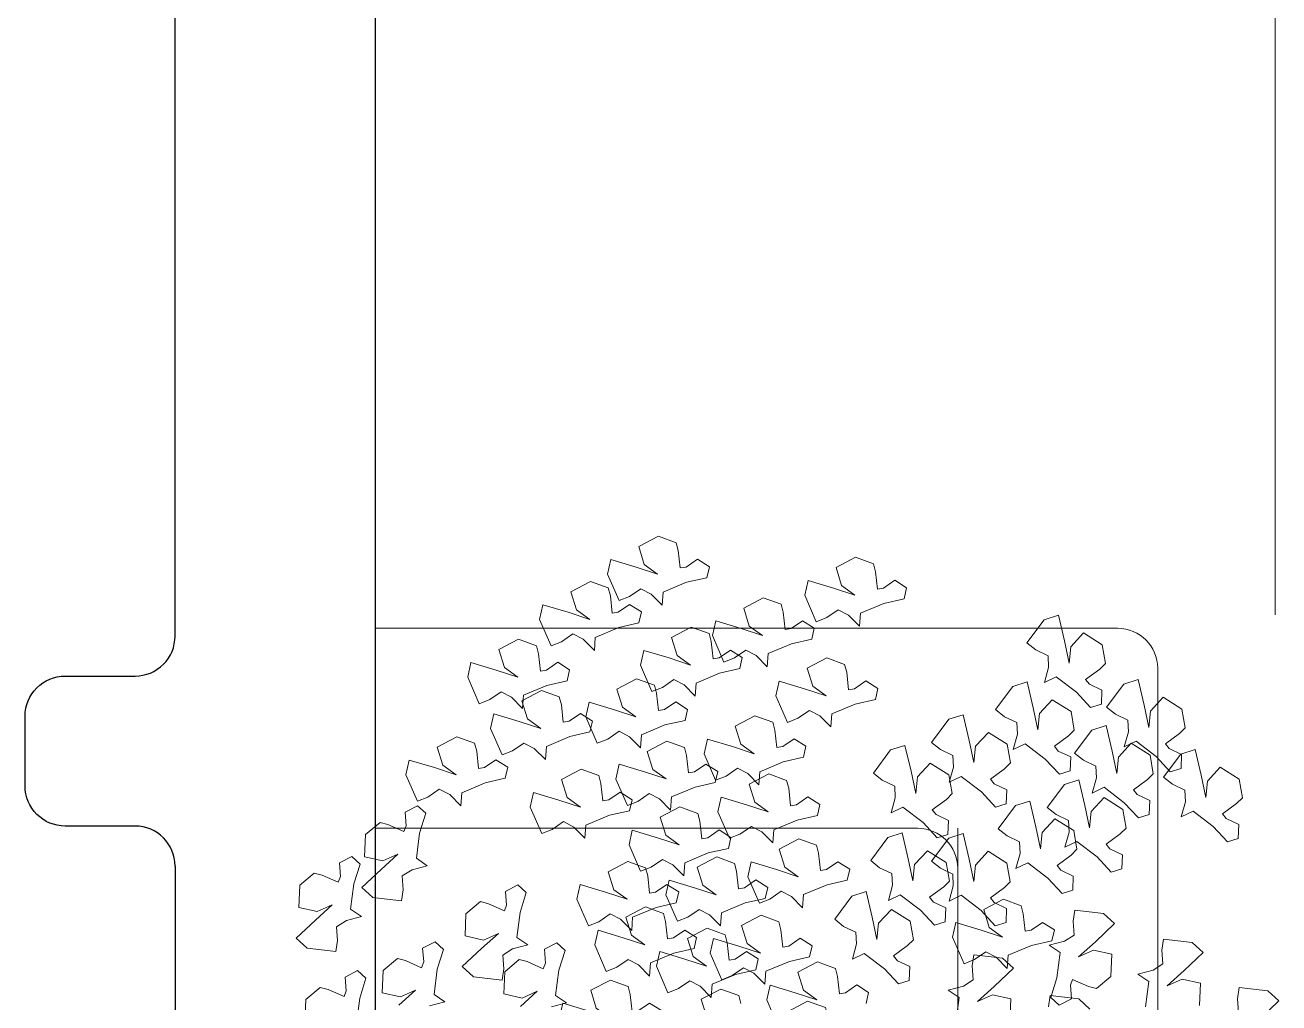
# Model space of a CAD drawing. Header units: metres. Extents: x -44 to 358, y -286 to 66.
# Drawn here: x 9.928 to 11.182, y -262.418 to -261.44 of the extents above; entities that cross this region are included whole.
import ezdxf

# ---------------------------------------------------------------- set-up
doc = ezdxf.new("R2010")
doc.units = ezdxf.units.M
doc.header["$LTSCALE"] = 0.3
doc.linetypes.add('HIDDEN2', pattern=[4.7625, 3.175, -1.5875])
for name, color, linetype, lineweight in [('A-WALL', 7, 'Continuous', 30), ('ARBOLES', 86, 'Continuous', 0), ('baños', 141, 'Continuous', 0), ('Columnas', 7, 'Continuous', 18), ('muros bajitos', 252, 'Continuous', 5)]:
    doc.layers.add(name, color=color, linetype=linetype, lineweight=lineweight)
doc.layers.add('Techos 1', color=7, linetype='HIDDEN2', lineweight=9, true_color=0x42391a)

# ---------------------------------------------------------------- blocks, each defined once
blk = doc.blocks.new('TREES')
at = {"layer": 'ARBOLES', "color": 252, "true_color": 0x8da178}
for p, q in [((-0.03565, 0.15233), (-0.03874, 0.14824)), ((-0.02889, 0.14637), (-0.03565, 0.15233)), ((-0.03874, 0.14824), (-0.03895, 0.13841)), ((-0.03895, 0.13841), (-0.0351, 0.1382)), ((-0.0351, 0.1382), (-0.03048, 0.139)), ((-0.10343, 0.13343), (-0.10965, 0.13172)), ((-0.10127, 0.13165), (-0.10343, 0.13343)), ((-0.09422, 0.13305), (-0.09584, 0.12864)), ((-0.08946, 0.1333), (-0.09422, 0.13305)), ((-0.08797, 0.12976), (-0.08946, 0.1333)), ((-0.10965, 0.13172), (-0.11306, 0.12498)), ((-0.09732, 0.12719), (-0.10127, 0.13165)), ((-0.09584, 0.12864), (-0.09732, 0.12719)), ((-0.0927, 0.1245), (-0.08797, 0.12976)), ((-0.11306, 0.12498), (-0.10796, 0.12109)), ((-0.09726, 0.11716), (-0.0927, 0.1245)), ((-0.04966, 0.12511), (-0.05276, 0.12102)), ((-0.0429, 0.11916), (-0.04966, 0.12511)), ((-0.03917, 0.12515), (-0.04, 0.11878)), ((-0.03163, 0.12556), (-0.03917, 0.12515)), ((-0.10236, 0.12105), (-0.10974, 0.11876)), ((-0.10796, 0.12109), (-0.10236, 0.12105)), ((-0.05276, 0.12102), (-0.05296, 0.11119)), ((-0.10974, 0.11876), (-0.11827, 0.11588)), ((-0.11827, 0.11588), (-0.11628, 0.11116)), ((-0.09494, 0.11332), (-0.09726, 0.11716)), ((-0.03723, 0.11392), (-0.0429, 0.11916)), ((-0.04, 0.11878), (-0.03723, 0.11392)), ((-0.12535, 0.11184), (-0.13157, 0.11013)), ((-0.12319, 0.11006), (-0.12535, 0.11184)), ((-0.11614, 0.11146), (-0.11776, 0.10705)), ((-0.11628, 0.11116), (-0.10787, 0.10607)), ((-0.11138, 0.11171), (-0.11614, 0.11146)), ((-0.10989, 0.10817), (-0.11138, 0.11171)), ((-0.10577, 0.10929), (-0.10414, 0.11369)), ((-0.10414, 0.11369), (-0.10021, 0.11425)), ((-0.10021, 0.11425), (-0.09494, 0.11332)), ((-0.05296, 0.11119), (-0.04912, 0.11098)), ((-0.04912, 0.11098), (-0.04449, 0.11178)), ((-0.04449, 0.11178), (-0.04205, 0.10865)), ((-0.13157, 0.11013), (-0.13498, 0.10339)), ((-0.11924, 0.1056), (-0.12319, 0.11006)), ((-0.11776, 0.10705), (-0.11924, 0.1056)), ((-0.11462, 0.10291), (-0.10989, 0.10817)), ((-0.10787, 0.10607), (-0.10577, 0.10929)), ((-0.04205, 0.10865), (-0.04022, 0.10362)), ((-0.04022, 0.10362), (-0.03805, 0.10755)), ((-0.03805, 0.10755), (-0.02941, 0.10727)), ((-0.13498, 0.10339), (-0.12988, 0.0995)), ((-0.11918, 0.09557), (-0.11462, 0.10291)), ((-0.12428, 0.09946), (-0.13166, 0.09717)), ((-0.12988, 0.0995), (-0.12428, 0.09946)), ((-0.11491, 0.10075), (-0.11833, 0.09402)), ((-0.10869, 0.10246), (-0.11491, 0.10075)), ((-0.10654, 0.10068), (-0.10869, 0.10246)), ((-0.10259, 0.09622), (-0.10654, 0.10068)), ((-0.09949, 0.10209), (-0.10111, 0.09768)), ((-0.09473, 0.10233), (-0.09949, 0.10209)), ((-0.09796, 0.09354), (-0.09324, 0.0988)), ((-0.09324, 0.0988), (-0.09473, 0.10233)), ((-0.13166, 0.09717), (-0.14019, 0.09429)), ((-0.14019, 0.09429), (-0.1382, 0.08957)), ((-0.11686, 0.09173), (-0.11918, 0.09557)), ((-0.11833, 0.09402), (-0.11323, 0.09013)), ((-0.10111, 0.09768), (-0.10259, 0.09622)), ((-0.08941, 0.09494), (-0.09563, 0.09324)), ((-0.08726, 0.09316), (-0.08941, 0.09494)), ((-0.08021, 0.09457), (-0.08183, 0.09016)), ((-0.07545, 0.09481), (-0.08021, 0.09457)), ((-0.07396, 0.09128), (-0.07545, 0.09481)), ((-0.05666, 0.09413), (-0.05976, 0.09004)), ((-0.0499, 0.08818), (-0.05666, 0.09413)), ((-0.04617, 0.09417), (-0.04699, 0.0878)), ((-0.03863, 0.09457), (-0.04617, 0.09417)), ((-0.03404, 0.09004), (-0.03863, 0.09457)), ((-0.12768, 0.0877), (-0.12606, 0.0921)), ((-0.12606, 0.0921), (-0.12213, 0.09266)), ((-0.12213, 0.09266), (-0.11686, 0.09173)), ((-0.10763, 0.09009), (-0.11501, 0.08779)), ((-0.11323, 0.09013), (-0.10763, 0.09009)), ((-0.10253, 0.08619), (-0.09796, 0.09354)), ((-0.09563, 0.09324), (-0.09905, 0.0865)), ((-0.0833, 0.0887), (-0.08726, 0.09316)), ((-0.08183, 0.09016), (-0.0833, 0.0887)), ((-0.07868, 0.08602), (-0.07396, 0.09128)), ((-0.05976, 0.09004), (-0.05996, 0.08021)), ((-0.03451, 0.08729), (-0.03404, 0.09004)), ((-0.1382, 0.08957), (-0.12979, 0.08448)), ((-0.12979, 0.08448), (-0.12768, 0.0877)), ((-0.11501, 0.08779), (-0.12354, 0.08492)), ((-0.10021, 0.08235), (-0.10253, 0.08619)), ((-0.09905, 0.0865), (-0.09394, 0.08261)), ((-0.08324, 0.07867), (-0.07868, 0.08602)), ((-0.04423, 0.08293), (-0.0499, 0.08818)), ((-0.04699, 0.0878), (-0.04423, 0.08293)), ((-0.03639, 0.08163), (-0.03451, 0.08729)), ((-0.02688, 0.08848), (-0.02998, 0.0844)), ((-0.14461, 0.08275), (-0.15083, 0.08104)), ((-0.14246, 0.08097), (-0.14461, 0.08275)), ((-0.13541, 0.08237), (-0.13703, 0.07796)), ((-0.13065, 0.08262), (-0.13541, 0.08237)), ((-0.12916, 0.07909), (-0.13065, 0.08262)), ((-0.12354, 0.08492), (-0.12155, 0.08019)), ((-0.11103, 0.07832), (-0.10941, 0.08273)), ((-0.10941, 0.08273), (-0.10548, 0.08328)), ((-0.10548, 0.08328), (-0.10021, 0.08235)), ((-0.08835, 0.08257), (-0.09572, 0.08028)), ((-0.09394, 0.08261), (-0.08835, 0.08257)), ((-0.0344, 0.08108), (-0.03639, 0.08163)), ((-0.02977, 0.08188), (-0.0344, 0.08108)), ((-0.02998, 0.0844), (-0.03018, 0.07457)), ((-0.02717, 0.07788), (-0.02977, 0.08188)), ((-0.15083, 0.08104), (-0.15425, 0.07431)), ((-0.13851, 0.07651), (-0.14246, 0.08097)), ((-0.13703, 0.07796), (-0.13851, 0.07651)), ((-0.13388, 0.07382), (-0.12916, 0.07909)), ((-0.12155, 0.08019), (-0.11314, 0.0751)), ((-0.11314, 0.0751), (-0.11103, 0.07832)), ((-0.09572, 0.08028), (-0.10426, 0.0774)), ((-0.10426, 0.0774), (-0.10227, 0.07267)), ((-0.08688, 0.07727), (-0.0903, 0.07054)), ((-0.08066, 0.07898), (-0.08688, 0.07727)), ((-0.08093, 0.07484), (-0.08324, 0.07867)), ((-0.07851, 0.0772), (-0.08066, 0.07898)), ((-0.07456, 0.07274), (-0.07851, 0.0772)), ((-0.07146, 0.0786), (-0.07308, 0.07419)), ((-0.0667, 0.07885), (-0.07146, 0.0786)), ((-0.06521, 0.07532), (-0.0667, 0.07885)), ((-0.05996, 0.08021), (-0.05612, 0.08)), ((-0.05612, 0.08), (-0.05149, 0.0808)), ((-0.05149, 0.0808), (-0.04905, 0.07767)), ((-0.04905, 0.07767), (-0.04722, 0.07264)), ((-0.02949, 0.07483), (-0.02717, 0.07788)), ((-0.15425, 0.07431), (-0.14915, 0.07041)), ((-0.13844, 0.06648), (-0.13388, 0.07382)), ((-0.12096, 0.07428), (-0.12718, 0.07257)), ((-0.11881, 0.0725), (-0.12096, 0.07428)), ((-0.11176, 0.0739), (-0.11338, 0.0695)), ((-0.107, 0.07415), (-0.11176, 0.0739)), ((-0.10551, 0.07062), (-0.107, 0.07415)), ((-0.10227, 0.07267), (-0.09385, 0.06758)), ((-0.09175, 0.0708), (-0.09013, 0.07521)), ((-0.09013, 0.07521), (-0.0862, 0.07576)), ((-0.0862, 0.07576), (-0.08093, 0.07484)), ((-0.07308, 0.07419), (-0.07456, 0.07274)), ((-0.06993, 0.07005), (-0.06521, 0.07532)), ((-0.0526, 0.07388), (-0.05477, 0.06963)), ((-0.0488, 0.0734), (-0.0526, 0.07388)), ((-0.0466, 0.06668), (-0.0488, 0.0734)), ((-0.04722, 0.07264), (-0.04505, 0.07657)), ((-0.04505, 0.07657), (-0.03641, 0.07628)), ((-0.03641, 0.07628), (-0.02949, 0.07483)), ((-0.03018, 0.07457), (-0.02634, 0.07435)), ((-0.14355, 0.07037), (-0.15093, 0.06808)), ((-0.14915, 0.07041), (-0.14355, 0.07037)), ((-0.12718, 0.07257), (-0.1306, 0.06584)), ((-0.11486, 0.06804), (-0.11881, 0.0725)), ((-0.11338, 0.0695), (-0.11486, 0.06804)), ((-0.11023, 0.06535), (-0.10551, 0.07062)), ((-0.09385, 0.06758), (-0.09175, 0.0708)), ((-0.0903, 0.07054), (-0.0852, 0.06664)), ((-0.07449, 0.06271), (-0.06993, 0.07005)), ((-0.05477, 0.06963), (-0.05176, 0.06602)), ((-0.15093, 0.06808), (-0.15946, 0.0652)), ((-0.15946, 0.0652), (-0.15747, 0.06048)), ((-0.13613, 0.06264), (-0.13844, 0.06648)), ((-0.1306, 0.06584), (-0.1255, 0.06194)), ((-0.1148, 0.05801), (-0.11023, 0.06535)), ((-0.08697, 0.06431), (-0.09551, 0.06143)), ((-0.0796, 0.0666), (-0.08697, 0.06431)), ((-0.0852, 0.06664), (-0.0796, 0.0666)), ((-0.05176, 0.06602), (-0.05124, 0.06402)), ((-0.04252, 0.05906), (-0.0466, 0.06668)), ((-0.15747, 0.06048), (-0.14906, 0.05539)), ((-0.14695, 0.05861), (-0.14533, 0.06302)), ((-0.14533, 0.06302), (-0.1414, 0.06357)), ((-0.1414, 0.06357), (-0.13613, 0.06264)), ((-0.1199, 0.0619), (-0.12728, 0.05961)), ((-0.1255, 0.06194), (-0.1199, 0.0619)), ((-0.09551, 0.06143), (-0.09352, 0.05671)), ((-0.07218, 0.05887), (-0.07449, 0.06271)), ((-0.0597, 0.06185), (-0.06133, 0.05561)), ((-0.05708, 0.06282), (-0.0597, 0.06185)), ((-0.05124, 0.06402), (-0.05708, 0.06282)), ((-0.03826, 0.06127), (-0.04136, 0.05718)), ((-0.0315, 0.05532), (-0.03826, 0.06127)), ((-0.02777, 0.06131), (-0.02859, 0.05494)), ((-0.02023, 0.06172), (-0.02777, 0.06131)), ((-0.14906, 0.05539), (-0.14695, 0.05861)), ((-0.12728, 0.05961), (-0.13581, 0.05674)), ((-0.13581, 0.05674), (-0.13382, 0.05201)), ((-0.11248, 0.05417), (-0.1148, 0.05801)), ((-0.09352, 0.05671), (-0.08511, 0.05162)), ((-0.083, 0.05484), (-0.08138, 0.05925)), ((-0.08138, 0.05925), (-0.07745, 0.0598)), ((-0.07745, 0.0598), (-0.07218, 0.05887)), ((-0.07373, 0.05568), (-0.07715, 0.04895)), ((-0.06751, 0.05739), (-0.07373, 0.05568)), ((-0.06536, 0.05561), (-0.06751, 0.05739)), ((-0.0614, 0.05115), (-0.06536, 0.05561)), ((-0.06133, 0.05561), (-0.0572, 0.04928)), ((-0.05831, 0.05701), (-0.05993, 0.0526)), ((-0.05355, 0.05726), (-0.05831, 0.05701)), ((-0.05206, 0.05373), (-0.05355, 0.05726)), ((-0.05128, 0.05175), (-0.04845, 0.05658)), ((-0.04845, 0.05658), (-0.05015, 0.04905)), ((-0.03804, 0.05914), (-0.04252, 0.05906)), ((-0.04136, 0.05718), (-0.04156, 0.04735)), ((-0.04148, 0.05504), (-0.03804, 0.05914)), ((-0.13382, 0.05201), (-0.12541, 0.04692)), ((-0.1233, 0.05014), (-0.12168, 0.05455)), ((-0.12168, 0.05455), (-0.11775, 0.0551)), ((-0.11775, 0.0551), (-0.11248, 0.05417)), ((-0.11403, 0.05193), (-0.11745, 0.0452)), ((-0.10781, 0.05364), (-0.11403, 0.05193)), ((-0.10566, 0.05186), (-0.10781, 0.05364)), ((-0.1017, 0.0474), (-0.10566, 0.05186)), ((-0.09861, 0.05326), (-0.10023, 0.04885)), ((-0.09385, 0.05351), (-0.09861, 0.05326)), ((-0.09236, 0.04998), (-0.09385, 0.05351)), ((-0.08511, 0.05162), (-0.083, 0.05484)), ((-0.05993, 0.0526), (-0.0614, 0.05115)), ((-0.0572, 0.04928), (-0.05128, 0.05175)), ((-0.05678, 0.04846), (-0.05206, 0.05373)), ((-0.04297, 0.05136), (-0.04148, 0.05504)), ((-0.03996, 0.04775), (-0.04297, 0.05136)), ((-0.02583, 0.05007), (-0.0315, 0.05532)), ((-0.02859, 0.05494), (-0.02583, 0.05007)), ((-0.12541, 0.04692), (-0.1233, 0.05014)), ((-0.10023, 0.04885), (-0.1017, 0.0474)), ((-0.09708, 0.04471), (-0.09236, 0.04998)), ((-0.07715, 0.04895), (-0.07204, 0.04505)), ((-0.06134, 0.04112), (-0.05678, 0.04846)), ((-0.05015, 0.04905), (-0.05193, 0.04022)), ((-0.04156, 0.04735), (-0.03772, 0.04714)), ((-0.03822, 0.04432), (-0.03996, 0.04775)), ((-0.03772, 0.04714), (-0.03309, 0.04794)), ((-0.03309, 0.04794), (-0.03065, 0.04481)), ((-0.11745, 0.0452), (-0.11235, 0.0413)), ((-0.10164, 0.03737), (-0.09708, 0.04471)), ((-0.07382, 0.04272), (-0.08236, 0.03984)), ((-0.06645, 0.04501), (-0.07382, 0.04272)), ((-0.07204, 0.04505), (-0.06645, 0.04501)), ((-0.04684, 0.03958), (-0.03822, 0.04432)), ((-0.03065, 0.04481), (-0.02881, 0.03978)), ((-0.02881, 0.03978), (-0.02665, 0.04371)), ((-0.02665, 0.04371), (-0.01801, 0.04343)), ((-0.11412, 0.03897), (-0.12266, 0.03609)), ((-0.10675, 0.04126), (-0.11412, 0.03897)), ((-0.11235, 0.0413), (-0.10675, 0.04126)), ((-0.08236, 0.03984), (-0.08037, 0.03512)), ((-0.05903, 0.03728), (-0.06134, 0.04112)), ((-0.05193, 0.04022), (-0.04684, 0.03958)), ((-0.12266, 0.03609), (-0.12067, 0.03137)), ((-0.10853, 0.03391), (-0.1046, 0.03446)), ((-0.1046, 0.03446), (-0.09933, 0.03353)), ((-0.09554, 0.03487), (-0.10176, 0.03316)), ((-0.09933, 0.03353), (-0.10164, 0.03737)), ((-0.09339, 0.03309), (-0.09554, 0.03487)), ((-0.08634, 0.03449), (-0.08796, 0.03009)), ((-0.08158, 0.03474), (-0.08634, 0.03449)), ((-0.08009, 0.03121), (-0.08158, 0.03474)), ((-0.08037, 0.03512), (-0.07195, 0.03003)), ((-0.07198, 0.03504), (-0.0754, 0.0283)), ((-0.06576, 0.03674), (-0.07198, 0.03504)), ((-0.06985, 0.03325), (-0.06823, 0.03766)), ((-0.06823, 0.03766), (-0.0643, 0.03821)), ((-0.06361, 0.03497), (-0.06576, 0.03674)), ((-0.0643, 0.03821), (-0.05903, 0.03728)), ((-0.05965, 0.03051), (-0.06361, 0.03497)), ((-0.05656, 0.03637), (-0.05818, 0.03196)), ((-0.0518, 0.03662), (-0.05656, 0.03637)), ((-0.05031, 0.03308), (-0.0518, 0.03662)), ((-0.12067, 0.03137), (-0.11226, 0.02628)), ((-0.11015, 0.0295), (-0.10853, 0.03391)), ((-0.10176, 0.03316), (-0.10518, 0.02643)), ((-0.08944, 0.02863), (-0.09339, 0.03309)), ((-0.08796, 0.03009), (-0.08944, 0.02863)), ((-0.08481, 0.02594), (-0.08009, 0.03121)), ((-0.07195, 0.03003), (-0.06985, 0.03325)), ((-0.05818, 0.03196), (-0.05965, 0.03051)), ((-0.05503, 0.02782), (-0.05031, 0.03308)), ((-0.11226, 0.02628), (-0.11015, 0.0295)), ((-0.10518, 0.02643), (-0.10008, 0.02253)), ((-0.08938, 0.0186), (-0.08481, 0.02594)), ((-0.0754, 0.0283), (-0.07029, 0.02441)), ((-0.05959, 0.02047), (-0.05503, 0.02782)), ((-0.04473, 0.0264), (-0.05095, 0.0247)), ((-0.04257, 0.02462), (-0.04473, 0.0264)), ((-0.03552, 0.02603), (-0.03714, 0.02162)), ((-0.03076, 0.02627), (-0.03552, 0.02603)), ((-0.02927, 0.02274), (-0.03076, 0.02627)), ((-0.09448, 0.0225), (-0.10186, 0.0202)), ((-0.10008, 0.02253), (-0.09448, 0.0225)), ((-0.07207, 0.02208), (-0.08061, 0.0192)), ((-0.0647, 0.02437), (-0.07207, 0.02208)), ((-0.07029, 0.02441), (-0.0647, 0.02437)), ((-0.05095, 0.0247), (-0.05436, 0.01796)), ((-0.03862, 0.02016), (-0.04257, 0.02462)), ((-0.03714, 0.02162), (-0.03862, 0.02016)), ((-0.03399, 0.01748), (-0.02927, 0.02274)), ((-0.10186, 0.0202), (-0.11039, 0.01733)), ((-0.11039, 0.01733), (-0.1084, 0.0126)), ((-0.08706, 0.01476), (-0.08938, 0.0186)), ((-0.08061, 0.0192), (-0.07862, 0.01447)), ((-0.06648, 0.01701), (-0.06255, 0.01757)), ((-0.06255, 0.01757), (-0.05728, 0.01664)), ((-0.05728, 0.01664), (-0.05959, 0.02047)), ((-0.05436, 0.01796), (-0.04926, 0.01407)), ((-0.03856, 0.01013), (-0.03399, 0.01748)), ((-0.16389, 0.01286), (-0.16606, 0.00861)), ((-0.16009, 0.01238), (-0.16389, 0.01286)), ((-0.09788, 0.01073), (-0.09626, 0.01514)), ((-0.09626, 0.01514), (-0.09233, 0.01569)), ((-0.09233, 0.01569), (-0.08706, 0.01476)), ((-0.07862, 0.01447), (-0.07021, 0.00938)), ((-0.0681, 0.01261), (-0.06648, 0.01701)), ((-0.04366, 0.01403), (-0.05104, 0.01174)), ((-0.04926, 0.01407), (-0.04366, 0.01403)), ((-0.02543, 0.01286), (-0.0276, 0.00861)), ((-0.02163, 0.01238), (-0.02543, 0.01286)), ((-0.16606, 0.00861), (-0.16305, 0.005)), ((-0.15789, 0.00566), (-0.16009, 0.01238)), ((-0.1084, 0.0126), (-0.09999, 0.00751)), ((-0.09999, 0.00751), (-0.09788, 0.01073)), ((-0.07021, 0.00938), (-0.0681, 0.01261)), ((-0.05104, 0.01174), (-0.05957, 0.00886)), ((-0.05957, 0.00886), (-0.05758, 0.00413)), ((-0.03624, 0.0063), (-0.03856, 0.01013)), ((-0.0276, 0.00861), (-0.02459, 0.005)), ((-0.16305, 0.005), (-0.16253, 0.003)), ((-0.15381, -0.00196), (-0.15789, 0.00566)), ((-0.12884, 0.00629), (-0.13101, 0.00204)), ((-0.12504, 0.00581), (-0.12884, 0.00629)), ((-0.12284, -0.00091), (-0.12504, 0.00581)), ((-0.04706, 0.00226), (-0.04544, 0.00667)), ((-0.04544, 0.00667), (-0.04151, 0.00722)), ((-0.04151, 0.00722), (-0.03624, 0.0063)), ((-0.02459, 0.005), (-0.02407, 0.003)), ((-0.17098, 0.00083), (-0.17261, -0.00541)), ((-0.16837, 0.0018), (-0.17098, 0.00083)), ((-0.16253, 0.003), (-0.16837, 0.0018)), ((-0.13101, 0.00204), (-0.128, -0.00157)), ((-0.06662, 0.00254), (-0.06879, -0.00171)), ((-0.06282, 0.00206), (-0.06662, 0.00254)), ((-0.06062, -0.00466), (-0.06282, 0.00206)), ((-0.05758, 0.00413), (-0.04917, -0.00096)), ((-0.04917, -0.00096), (-0.04706, 0.00226)), ((-0.03253, 0.00083), (-0.03416, -0.00541)), ((-0.02991, 0.0018), (-0.03253, 0.00083)), ((-0.02407, 0.003), (-0.02991, 0.0018)), ((-0.14933, -0.00188), (-0.15381, -0.00196)), ((-0.15277, -0.00598), (-0.14933, -0.00188)), ((-0.12748, -0.00357), (-0.13332, -0.00477)), ((-0.128, -0.00157), (-0.12748, -0.00357)), ((-0.11876, -0.00854), (-0.12284, -0.00091)), ((-0.06879, -0.00171), (-0.06578, -0.00532)), ((-0.17261, -0.00541), (-0.16849, -0.01174)), ((-0.16257, -0.00927), (-0.15973, -0.00444)), ((-0.15973, -0.00444), (-0.16144, -0.01197)), ((-0.15426, -0.00966), (-0.15277, -0.00598)), ((-0.13593, -0.00574), (-0.13756, -0.01198)), ((-0.13332, -0.00477), (-0.13593, -0.00574)), ((-0.11428, -0.00845), (-0.11876, -0.00854)), ((-0.11772, -0.01255), (-0.11428, -0.00845)), ((-0.0711, -0.00852), (-0.07371, -0.00949)), ((-0.06526, -0.00732), (-0.0711, -0.00852)), ((-0.06578, -0.00532), (-0.06526, -0.00732)), ((-0.05654, -0.01229), (-0.06062, -0.00466)), ((-0.03945, -0.0078), (-0.04162, -0.01205)), ((-0.03565, -0.00828), (-0.03945, -0.0078)), ((-0.03345, -0.015), (-0.03565, -0.00828)), ((-0.03416, -0.00541), (-0.03004, -0.01174)), ((-0.02411, -0.00927), (-0.02128, -0.00444)), ((-0.02128, -0.00444), (-0.02298, -0.01197)), ((-0.16849, -0.01174), (-0.16257, -0.00927)), ((-0.16144, -0.01197), (-0.16321, -0.0208)), ((-0.15125, -0.01327), (-0.15426, -0.00966)), ((-0.13756, -0.01198), (-0.13344, -0.01831)), ((-0.12752, -0.01584), (-0.12468, -0.01101)), ((-0.12468, -0.01101), (-0.12639, -0.01854)), ((-0.1192, -0.01623), (-0.11772, -0.01255)), ((-0.08765, -0.00968), (-0.08982, -0.01393)), ((-0.08385, -0.01016), (-0.08765, -0.00968)), ((-0.08165, -0.01688), (-0.08385, -0.01016)), ((-0.07371, -0.00949), (-0.07534, -0.01573)), ((-0.05206, -0.0122), (-0.05654, -0.01229)), ((-0.0555, -0.0163), (-0.05206, -0.0122)), ((-0.04162, -0.01205), (-0.03861, -0.01566)), ((-0.03004, -0.01174), (-0.02411, -0.00927)), ((-0.02298, -0.01197), (-0.02476, -0.0208)), ((-0.15813, -0.02144), (-0.14951, -0.0167)), ((-0.14951, -0.0167), (-0.15125, -0.01327)), ((-0.13344, -0.01831), (-0.12752, -0.01584)), ((-0.1162, -0.01984), (-0.1192, -0.01623)), ((-0.10692, -0.01625), (-0.10909, -0.0205)), ((-0.10312, -0.01673), (-0.10692, -0.01625)), ((-0.10092, -0.02345), (-0.10312, -0.01673)), ((-0.08982, -0.01393), (-0.08681, -0.01753)), ((-0.07757, -0.0245), (-0.08165, -0.01688)), ((-0.07534, -0.01573), (-0.07122, -0.02206)), ((-0.0653, -0.01959), (-0.06246, -0.01476)), ((-0.06246, -0.01476), (-0.06417, -0.02229)), ((-0.05698, -0.01998), (-0.0555, -0.0163)), ((-0.03861, -0.01566), (-0.03809, -0.01767)), ((-0.02937, -0.02263), (-0.03345, -0.015)), ((-0.01967, -0.02144), (-0.01106, -0.0167)), ((-0.16321, -0.0208), (-0.15813, -0.02144)), ((-0.14724, -0.01718), (-0.14941, -0.02142)), ((-0.14344, -0.01766), (-0.14724, -0.01718)), ((-0.14124, -0.02438), (-0.14344, -0.01766)), ((-0.12639, -0.01854), (-0.12816, -0.02737)), ((-0.11446, -0.02327), (-0.1162, -0.01984)), ((-0.10909, -0.0205), (-0.10608, -0.02411)), ((-0.09213, -0.02073), (-0.09475, -0.02171)), ((-0.08629, -0.01954), (-0.09213, -0.02073)), ((-0.08681, -0.01753), (-0.08629, -0.01954)), ((-0.07122, -0.02206), (-0.0653, -0.01959)), ((-0.05398, -0.02359), (-0.05698, -0.01998)), ((-0.04654, -0.01983), (-0.04818, -0.02607)), ((-0.04393, -0.01886), (-0.04654, -0.01983)), ((-0.03809, -0.01767), (-0.04393, -0.01886)), ((-0.02476, -0.0208), (-0.01967, -0.02144)), ((-0.14941, -0.02142), (-0.1464, -0.02503)), ((-0.1464, -0.02503), (-0.14588, -0.02704)), ((-0.13716, -0.032), (-0.14124, -0.02438)), ((-0.12307, -0.02801), (-0.11446, -0.02327)), ((-0.10608, -0.02411), (-0.10556, -0.02611)), ((-0.09684, -0.03107), (-0.10092, -0.02345)), ((-0.09475, -0.02171), (-0.09638, -0.02795)), ((-0.07309, -0.02441), (-0.07757, -0.0245)), ((-0.07653, -0.02852), (-0.07309, -0.02441)), ((-0.06417, -0.02229), (-0.06594, -0.03112)), ((-0.05785, -0.0247), (-0.06002, -0.02894)), ((-0.05405, -0.02517), (-0.05785, -0.0247)), ((-0.05185, -0.0319), (-0.05405, -0.02517)), ((-0.05224, -0.02702), (-0.05398, -0.02359)), ((-0.03813, -0.02993), (-0.0353, -0.0251)), ((-0.0353, -0.0251), (-0.037, -0.03263)), ((-0.02489, -0.02254), (-0.02937, -0.02263)), ((-0.02833, -0.02664), (-0.02489, -0.02254)), ((-0.15433, -0.02921), (-0.15596, -0.03545)), ((-0.15172, -0.02823), (-0.15433, -0.02921)), ((-0.14588, -0.02704), (-0.15172, -0.02823)), ((-0.12816, -0.02737), (-0.12307, -0.02801)), ((-0.11401, -0.02828), (-0.11564, -0.03452)), ((-0.1114, -0.0273), (-0.11401, -0.02828)), ((-0.10556, -0.02611), (-0.1114, -0.0273)), ((-0.09638, -0.02795), (-0.09226, -0.03427)), ((-0.08633, -0.0318), (-0.0835, -0.02697)), ((-0.0835, -0.02697), (-0.0852, -0.03451)), ((-0.07802, -0.0322), (-0.07653, -0.02852)), ((-0.06085, -0.03176), (-0.05224, -0.02702)), ((-0.06002, -0.02894), (-0.05701, -0.03255)), ((-0.04818, -0.02607), (-0.04405, -0.0324)), ((-0.03332, -0.02564), (-0.03548, -0.02989)), ((-0.03548, -0.02989), (-0.03248, -0.0335)), ((-0.02951, -0.02612), (-0.03332, -0.02564)), ((-0.02982, -0.03032), (-0.02833, -0.02664)), ((-0.02731, -0.03284), (-0.02951, -0.02612)), ((-0.13268, -0.03191), (-0.13716, -0.032)), ((-0.13612, -0.03601), (-0.13268, -0.03191)), ((-0.1056, -0.03838), (-0.10276, -0.03355)), ((-0.10276, -0.03355), (-0.10447, -0.04108)), ((-0.09236, -0.03099), (-0.09684, -0.03107)), ((-0.0958, -0.03509), (-0.09236, -0.03099)), ((-0.09226, -0.03427), (-0.08633, -0.0318)), ((-0.07501, -0.0358), (-0.07802, -0.0322)), ((-0.06594, -0.03112), (-0.06085, -0.03176)), ((-0.05701, -0.03255), (-0.05649, -0.03456)), ((-0.04777, -0.03952), (-0.05185, -0.0319)), ((-0.04405, -0.0324), (-0.03813, -0.02993)), ((-0.037, -0.03263), (-0.03878, -0.04146)), ((-0.03248, -0.0335), (-0.03196, -0.03551)), ((-0.02681, -0.03393), (-0.02982, -0.03032)), ((-0.02324, -0.04047), (-0.02731, -0.03284)), ((-0.02507, -0.03736), (-0.02681, -0.03393)), ((-0.02026, -0.0311), (-0.02189, -0.03734)), ((-0.01764, -0.03013), (-0.02026, -0.0311)), ((-0.15596, -0.03545), (-0.15184, -0.04177)), ((-0.14592, -0.0393), (-0.14308, -0.03447)), ((-0.14308, -0.03447), (-0.14479, -0.04201)), ((-0.1376, -0.03969), (-0.13612, -0.03601)), ((-0.11564, -0.03452), (-0.11152, -0.04085)), ((-0.11152, -0.04085), (-0.1056, -0.03838)), ((-0.09728, -0.03877), (-0.0958, -0.03509)), ((-0.0852, -0.03451), (-0.08698, -0.04334)), ((-0.07328, -0.03924), (-0.07501, -0.0358)), ((-0.06495, -0.03673), (-0.06658, -0.04297)), ((-0.06233, -0.03575), (-0.06495, -0.03673)), ((-0.05649, -0.03456), (-0.06233, -0.03575)), ((-0.04041, -0.03767), (-0.04204, -0.04391)), ((-0.03779, -0.0367), (-0.04041, -0.03767)), ((-0.03196, -0.03551), (-0.03779, -0.0367)), ((-0.03369, -0.0421), (-0.02507, -0.03736)), ((-0.02189, -0.03734), (-0.01777, -0.04367)), ((-0.15184, -0.04177), (-0.14592, -0.0393)), ((-0.14479, -0.04201), (-0.14656, -0.05084)), ((-0.1346, -0.0433), (-0.1376, -0.03969)), ((-0.13497, -0.04066), (-0.13714, -0.04491)), ((-0.13117, -0.04114), (-0.13497, -0.04066)), ((-0.12897, -0.04786), (-0.13117, -0.04114)), ((-0.10447, -0.04108), (-0.10624, -0.04991)), ((-0.09428, -0.04238), (-0.09728, -0.03877)), ((-0.09254, -0.04581), (-0.09428, -0.04238)), ((-0.08189, -0.04398), (-0.07328, -0.03924)), ((-0.07364, -0.03879), (-0.0758, -0.04304)), ((-0.06983, -0.03927), (-0.07364, -0.03879)), ((-0.06763, -0.04599), (-0.06983, -0.03927)), ((-0.05653, -0.04682), (-0.0537, -0.04199)), ((-0.0537, -0.04199), (-0.0554, -0.04953)), ((-0.04329, -0.03943), (-0.04777, -0.03952)), ((-0.04673, -0.04353), (-0.04329, -0.03943)), ((-0.03878, -0.04146), (-0.03369, -0.0421)), ((-0.01876, -0.04038), (-0.02324, -0.04047)), ((-0.02219, -0.04448), (-0.01876, -0.04038)), ((-0.01777, -0.04367), (-0.01184, -0.0412)), ((-0.14147, -0.05148), (-0.13286, -0.04674)), ((-0.13714, -0.04491), (-0.13413, -0.04852)), ((-0.13286, -0.04674), (-0.1346, -0.0433)), ((-0.10116, -0.05055), (-0.09254, -0.04581)), ((-0.09554, -0.04536), (-0.0977, -0.04961)), ((-0.09173, -0.04584), (-0.09554, -0.04536)), ((-0.08953, -0.05256), (-0.09173, -0.04584)), ((-0.08698, -0.04334), (-0.08189, -0.04398)), ((-0.0758, -0.04304), (-0.0728, -0.04664)), ((-0.0728, -0.04664), (-0.07227, -0.04865)), ((-0.06356, -0.05361), (-0.06763, -0.04599)), ((-0.06658, -0.04297), (-0.06245, -0.04929)), ((-0.06245, -0.04929), (-0.05653, -0.04682)), ((-0.04822, -0.04721), (-0.04673, -0.04353)), ((-0.04204, -0.04391), (-0.03792, -0.05024)), ((-0.03199, -0.04777), (-0.02916, -0.04294)), ((-0.02916, -0.04294), (-0.03087, -0.05048)), ((-0.02368, -0.04816), (-0.02219, -0.04448)), ((-0.14656, -0.05084), (-0.14147, -0.05148)), ((-0.13361, -0.05052), (-0.13945, -0.05172)), ((-0.13413, -0.04852), (-0.13361, -0.05052)), ((-0.12489, -0.05549), (-0.12897, -0.04786)), ((-0.10624, -0.04991), (-0.10116, -0.05055)), ((-0.0977, -0.04961), (-0.0947, -0.05321)), ((-0.08073, -0.05082), (-0.08236, -0.05706)), ((-0.07811, -0.04984), (-0.08073, -0.05082)), ((-0.07227, -0.04865), (-0.07811, -0.04984)), ((-0.0554, -0.04953), (-0.05718, -0.05836)), ((-0.04521, -0.05082), (-0.04822, -0.04721)), ((-0.04347, -0.05426), (-0.04521, -0.05082)), ((-0.03859, -0.04723), (-0.04075, -0.05148)), ((-0.03478, -0.04771), (-0.03859, -0.04723)), ((-0.03792, -0.05024), (-0.03199, -0.04777)), ((-0.03258, -0.05443), (-0.03478, -0.04771)), ((-0.03087, -0.05048), (-0.03264, -0.0593)), ((-0.02067, -0.05177), (-0.02368, -0.04816)), ((-0.16476, -0.05473), (-0.16692, -0.05898)), ((-0.16095, -0.05521), (-0.16476, -0.05473)), ((-0.15875, -0.06193), (-0.16095, -0.05521)), ((-0.14207, -0.05269), (-0.1437, -0.05893)), ((-0.13945, -0.05172), (-0.14207, -0.05269)), ((-0.12041, -0.0554), (-0.12489, -0.05549)), ((-0.12385, -0.0595), (-0.12041, -0.0554)), ((-0.09417, -0.05522), (-0.10001, -0.05641)), ((-0.0947, -0.05321), (-0.09417, -0.05522)), ((-0.08546, -0.06018), (-0.08953, -0.05256)), ((-0.05907, -0.05352), (-0.06356, -0.05361)), ((-0.06251, -0.05762), (-0.05907, -0.05352)), ((-0.05349, -0.05473), (-0.05565, -0.05898)), ((-0.04968, -0.05521), (-0.05349, -0.05473)), ((-0.05209, -0.059), (-0.04347, -0.05426)), ((-0.04748, -0.06193), (-0.04968, -0.05521)), ((-0.04075, -0.05148), (-0.03774, -0.05509)), ((-0.03774, -0.05509), (-0.03722, -0.0571)), ((-0.02851, -0.06206), (-0.03258, -0.05443)), ((-0.02755, -0.05994), (-0.01894, -0.0552)), ((-0.01894, -0.0552), (-0.02067, -0.05177)), ((-0.16692, -0.05898), (-0.16391, -0.06259)), ((-0.1437, -0.05893), (-0.13957, -0.06526)), ((-0.13365, -0.06279), (-0.13082, -0.05796)), ((-0.13082, -0.05796), (-0.13252, -0.06549)), ((-0.12534, -0.06318), (-0.12385, -0.0595)), ((-0.11569, -0.05756), (-0.11785, -0.0618)), ((-0.11188, -0.05803), (-0.11569, -0.05756)), ((-0.10968, -0.06476), (-0.11188, -0.05803)), ((-0.10263, -0.05739), (-0.10426, -0.06363)), ((-0.10001, -0.05641), (-0.10263, -0.05739)), ((-0.08236, -0.05706), (-0.07824, -0.06338)), ((-0.07231, -0.06091), (-0.06948, -0.05608)), ((-0.06948, -0.05608), (-0.07119, -0.06362)), ((-0.064, -0.06131), (-0.06251, -0.05762)), ((-0.05718, -0.05836), (-0.05209, -0.059)), ((-0.05565, -0.05898), (-0.05265, -0.06259)), ((-0.04568, -0.05926), (-0.04731, -0.0655)), ((-0.04306, -0.05829), (-0.04568, -0.05926)), ((-0.03722, -0.0571), (-0.04306, -0.05829)), ((-0.03264, -0.0593), (-0.02755, -0.05994)), ((-0.16391, -0.06259), (-0.16339, -0.06459)), ((-0.15468, -0.06956), (-0.15875, -0.06193)), ((-0.13957, -0.06526), (-0.13365, -0.06279)), ((-0.12233, -0.06679), (-0.12534, -0.06318)), ((-0.11785, -0.0618), (-0.11485, -0.06541)), ((-0.10426, -0.06363), (-0.10014, -0.06996)), ((-0.09421, -0.06748), (-0.09138, -0.06266)), ((-0.09138, -0.06266), (-0.09309, -0.07019)), ((-0.08097, -0.06009), (-0.08546, -0.06018)), ((-0.08441, -0.0642), (-0.08097, -0.06009)), ((-0.07824, -0.06338), (-0.07231, -0.06091)), ((-0.07119, -0.06362), (-0.07296, -0.07245)), ((-0.06099, -0.06491), (-0.064, -0.06131)), ((-0.05265, -0.06259), (-0.05212, -0.06459)), ((-0.04341, -0.06956), (-0.04748, -0.06193)), ((-0.02402, -0.06197), (-0.02851, -0.06206)), ((-0.02746, -0.06607), (-0.02402, -0.06197)), ((-0.17185, -0.06676), (-0.17348, -0.073)), ((-0.16923, -0.06579), (-0.17185, -0.06676)), ((-0.16339, -0.06459), (-0.16923, -0.06579)), ((-0.13252, -0.06549), (-0.1343, -0.07432)), ((-0.12059, -0.07022), (-0.12233, -0.06679)), ((-0.11432, -0.06742), (-0.12016, -0.06861)), ((-0.11485, -0.06541), (-0.11432, -0.06742)), ((-0.10561, -0.07238), (-0.10968, -0.06476)), ((-0.10014, -0.06996), (-0.09421, -0.06748)), ((-0.0859, -0.06788), (-0.08441, -0.0642)), ((-0.08289, -0.07148), (-0.0859, -0.06788)), ((-0.06787, -0.07309), (-0.05926, -0.06835)), ((-0.06058, -0.06676), (-0.06221, -0.073)), ((-0.05926, -0.06835), (-0.06099, -0.06491)), ((-0.05796, -0.06579), (-0.06058, -0.06676)), ((-0.05212, -0.06459), (-0.05796, -0.06579)), ((-0.04731, -0.0655), (-0.04319, -0.07183)), ((-0.03726, -0.06936), (-0.03443, -0.06453)), ((-0.03443, -0.06453), (-0.03613, -0.07207)), ((-0.02895, -0.06975), (-0.02746, -0.06607)), ((-0.16343, -0.07686), (-0.1606, -0.07203)), ((-0.1606, -0.07203), (-0.1623, -0.07956)), ((-0.15019, -0.06947), (-0.15468, -0.06956)), ((-0.15363, -0.07357), (-0.15019, -0.06947)), ((-0.12921, -0.07496), (-0.12059, -0.07022)), ((-0.12278, -0.06958), (-0.12441, -0.07583)), ((-0.12016, -0.06861), (-0.12278, -0.06958)), ((-0.10113, -0.07229), (-0.10561, -0.07238)), ((-0.10456, -0.07639), (-0.10113, -0.07229)), ((-0.09309, -0.07019), (-0.09486, -0.07902)), ((-0.08116, -0.07492), (-0.08289, -0.07148)), ((-0.07296, -0.07245), (-0.06787, -0.07309)), ((-0.05216, -0.07686), (-0.04933, -0.07203)), ((-0.04933, -0.07203), (-0.05103, -0.07956)), ((-0.03892, -0.06947), (-0.04341, -0.06956)), ((-0.04319, -0.07183), (-0.03726, -0.06936)), ((-0.04236, -0.07357), (-0.03892, -0.06947)), ((-0.03613, -0.07207), (-0.03791, -0.08089)), ((-0.02594, -0.07336), (-0.02895, -0.06975)), ((-0.17348, -0.073), (-0.16936, -0.07933)), ((-0.16936, -0.07933), (-0.16343, -0.07686)), ((-0.15512, -0.07725), (-0.15363, -0.07357)), ((-0.14724, -0.07632), (-0.14941, -0.08057)), ((-0.14344, -0.0768), (-0.14724, -0.07632)), ((-0.14124, -0.08352), (-0.14344, -0.0768)), ((-0.1343, -0.07432), (-0.12921, -0.07496)), ((-0.12441, -0.07583), (-0.12029, -0.08215)), ((-0.11436, -0.07968), (-0.11153, -0.07485)), ((-0.11153, -0.07485), (-0.11324, -0.08239)), ((-0.10605, -0.08007), (-0.10456, -0.07639)), ((-0.08977, -0.07966), (-0.08116, -0.07492)), ((-0.08327, -0.07352), (-0.08544, -0.07777)), ((-0.07947, -0.074), (-0.08327, -0.07352)), ((-0.07727, -0.08072), (-0.07947, -0.074)), ((-0.06221, -0.073), (-0.05809, -0.07933)), ((-0.05809, -0.07933), (-0.05216, -0.07686)), ((-0.04385, -0.07725), (-0.04236, -0.07357)), ((-0.03282, -0.08153), (-0.02421, -0.07679)), ((-0.02421, -0.07679), (-0.02594, -0.07336)), ((-0.1623, -0.07956), (-0.16408, -0.08839)), ((-0.15211, -0.08086), (-0.15512, -0.07725)), ((-0.15038, -0.08429), (-0.15211, -0.08086)), ((-0.14941, -0.08057), (-0.1464, -0.08418)), ((-0.12029, -0.08215), (-0.11436, -0.07968)), ((-0.10304, -0.08368), (-0.10605, -0.08007)), ((-0.09486, -0.07902), (-0.08977, -0.07966)), ((-0.08544, -0.07777), (-0.08243, -0.08138)), ((-0.07319, -0.08835), (-0.07727, -0.08072)), ((-0.05103, -0.07956), (-0.05281, -0.08839)), ((-0.04084, -0.08086), (-0.04385, -0.07725)), ((-0.03911, -0.08429), (-0.04084, -0.08086)), ((-0.03791, -0.08089), (-0.03282, -0.08153)), ((-0.15899, -0.08903), (-0.15038, -0.08429)), ((-0.1464, -0.08418), (-0.14588, -0.08618)), ((-0.13716, -0.09115), (-0.14124, -0.08352)), ((-0.11324, -0.08239), (-0.11501, -0.09122)), ((-0.10131, -0.08711), (-0.10304, -0.08368)), ((-0.08775, -0.08458), (-0.09036, -0.08555)), ((-0.08191, -0.08338), (-0.08775, -0.08458)), ((-0.08243, -0.08138), (-0.08191, -0.08338)), ((-0.04772, -0.08903), (-0.03911, -0.08429)), ((-0.16408, -0.08839), (-0.15899, -0.08903)), ((-0.15433, -0.08835), (-0.15596, -0.09459)), ((-0.15172, -0.08738), (-0.15433, -0.08835)), ((-0.14588, -0.08618), (-0.15172, -0.08738)), ((-0.10869, -0.08947), (-0.11085, -0.09371)), ((-0.10992, -0.09186), (-0.10131, -0.08711)), ((-0.10489, -0.08994), (-0.10869, -0.08947)), ((-0.09036, -0.08555), (-0.09199, -0.09179)), ((-0.06871, -0.08826), (-0.07319, -0.08835)), ((-0.07215, -0.09236), (-0.06871, -0.08826)), ((-0.05281, -0.08839), (-0.04772, -0.08903)), ((-0.01228, -0.08925), (-0.01445, -0.09318)), ((-0.01045, -0.09428), (-0.01228, -0.08925)), ((-0.14592, -0.09845), (-0.14308, -0.09362)), ((-0.14308, -0.09362), (-0.14479, -0.10115)), ((-0.13268, -0.09106), (-0.13716, -0.09115)), ((-0.13612, -0.09516), (-0.13268, -0.09106)), ((-0.11501, -0.09122), (-0.10992, -0.09186)), ((-0.11085, -0.09371), (-0.10785, -0.09732)), ((-0.10269, -0.09667), (-0.10489, -0.08994)), ((-0.09199, -0.09179), (-0.08787, -0.09812)), ((-0.08195, -0.09565), (-0.07911, -0.09082)), ((-0.07911, -0.09082), (-0.08082, -0.09835)), ((-0.07364, -0.09604), (-0.07215, -0.09236)), ((-0.03001, -0.09144), (-0.03232, -0.09449)), ((-0.02309, -0.0929), (-0.03001, -0.09144)), ((-0.01445, -0.09318), (-0.02309, -0.0929)), ((-0.15596, -0.09459), (-0.15184, -0.10092)), ((-0.1376, -0.09884), (-0.13612, -0.09516)), ((-0.10785, -0.09732), (-0.10733, -0.09933)), ((-0.09861, -0.10429), (-0.10269, -0.09667)), ((-0.08787, -0.09812), (-0.08195, -0.09565)), ((-0.07063, -0.09965), (-0.07364, -0.09604)), ((-0.03232, -0.09449), (-0.02973, -0.09849)), ((-0.02973, -0.09849), (-0.0251, -0.09769)), ((-0.0251, -0.09769), (-0.0231, -0.09825)), ((-0.0231, -0.09825), (-0.02499, -0.1039)), ((-0.15184, -0.10092), (-0.14592, -0.09845)), ((-0.14479, -0.10115), (-0.14656, -0.10998)), ((-0.1346, -0.10245), (-0.1376, -0.09884)), ((-0.13286, -0.10588), (-0.1346, -0.10245)), ((-0.12532, -0.09886), (-0.12749, -0.10311)), ((-0.12152, -0.09934), (-0.12532, -0.09886)), ((-0.11932, -0.10606), (-0.12152, -0.09934)), ((-0.11578, -0.1015), (-0.11741, -0.10774)), ((-0.11317, -0.10052), (-0.11578, -0.1015)), ((-0.10733, -0.09933), (-0.11317, -0.10052)), ((-0.08082, -0.09835), (-0.08259, -0.10718)), ((-0.06889, -0.10308), (-0.07063, -0.09965)), ((-0.01527, -0.09954), (-0.00959, -0.10479)), ((-0.0125, -0.10441), (-0.01527, -0.09954)), ((-0.14147, -0.11062), (-0.13286, -0.10588)), ((-0.12749, -0.10311), (-0.12448, -0.10672)), ((-0.12448, -0.10672), (-0.12396, -0.10872)), ((-0.11524, -0.11368), (-0.11932, -0.10606)), ((-0.10737, -0.11159), (-0.10453, -0.10676)), ((-0.10453, -0.10676), (-0.10624, -0.1143)), ((-0.09413, -0.1042), (-0.09861, -0.10429)), ((-0.09757, -0.1083), (-0.09413, -0.1042)), ((-0.07751, -0.10782), (-0.06889, -0.10308)), ((-0.04841, -0.10646), (-0.05072, -0.10951)), ((-0.04149, -0.10791), (-0.04841, -0.10646)), ((-0.03068, -0.10427), (-0.03285, -0.10819)), ((-0.02885, -0.1093), (-0.03068, -0.10427)), ((-0.02499, -0.1039), (-0.02545, -0.10665)), ((-0.02545, -0.10665), (-0.02086, -0.11119)), ((-0.01332, -0.11078), (-0.0125, -0.10441)), ((-0.14656, -0.10998), (-0.14147, -0.11062)), ((-0.13241, -0.11089), (-0.13404, -0.11713)), ((-0.1298, -0.10992), (-0.13241, -0.11089)), ((-0.12396, -0.10872), (-0.1298, -0.10992)), ((-0.11741, -0.10774), (-0.11329, -0.11406)), ((-0.09905, -0.11198), (-0.09757, -0.1083)), ((-0.08259, -0.10718), (-0.07751, -0.10782)), ((-0.05072, -0.10951), (-0.04813, -0.11351)), ((-0.03285, -0.10819), (-0.04149, -0.10791)), ((-0.02641, -0.11243), (-0.02885, -0.1093)), ((-0.02086, -0.11119), (-0.01332, -0.11078)), ((-0.11076, -0.1136), (-0.11524, -0.11368)), ((-0.1142, -0.1177), (-0.11076, -0.1136)), ((-0.11329, -0.11406), (-0.10737, -0.11159)), ((-0.10624, -0.1143), (-0.10801, -0.12313)), ((-0.09605, -0.11559), (-0.09905, -0.11198)), ((-0.04813, -0.11351), (-0.0435, -0.11271)), ((-0.0435, -0.11271), (-0.0415, -0.11326)), ((-0.0415, -0.11326), (-0.04339, -0.11892)), ((-0.03367, -0.11456), (-0.02799, -0.1198)), ((-0.0309, -0.11943), (-0.03367, -0.11456)), ((-0.02178, -0.11163), (-0.02641, -0.11243)), ((-0.01794, -0.11184), (-0.02178, -0.11163)), ((-0.01814, -0.12167), (-0.01794, -0.11184)), ((-0.13404, -0.11713), (-0.12992, -0.12346)), ((-0.124, -0.12099), (-0.12116, -0.11616)), ((-0.12116, -0.11616), (-0.12287, -0.12369)), ((-0.11569, -0.12138), (-0.1142, -0.1177)), ((-0.10292, -0.12377), (-0.09431, -0.11903)), ((-0.09431, -0.11903), (-0.09605, -0.11559)), ((-0.09029, -0.1167), (-0.09245, -0.12095)), ((-0.08648, -0.11718), (-0.09029, -0.1167)), ((-0.08429, -0.1239), (-0.08648, -0.11718)), ((-0.04339, -0.11892), (-0.04385, -0.12167)), ((-0.03173, -0.1258), (-0.0309, -0.11943)), ((-0.12992, -0.12346), (-0.124, -0.12099)), ((-0.12287, -0.12369), (-0.12464, -0.13252)), ((-0.11268, -0.12499), (-0.11569, -0.12138)), ((-0.10801, -0.12313), (-0.10292, -0.12377)), ((-0.09245, -0.12095), (-0.08945, -0.12456)), ((-0.04385, -0.12167), (-0.03926, -0.1262)), ((-0.02799, -0.1198), (-0.02124, -0.12576)), ((-0.02124, -0.12576), (-0.01814, -0.12167)), ((-0.11094, -0.12842), (-0.11268, -0.12499)), ((-0.09476, -0.12776), (-0.09738, -0.12873)), ((-0.08893, -0.12656), (-0.09476, -0.12776)), ((-0.08945, -0.12456), (-0.08893, -0.12656)), ((-0.08021, -0.13153), (-0.08429, -0.1239)), ((-0.03926, -0.1262), (-0.03173, -0.1258)), ((-0.11956, -0.13316), (-0.11094, -0.12842)), ((-0.09738, -0.12873), (-0.09901, -0.13497)), ((-0.07573, -0.13144), (-0.08021, -0.13153)), ((-0.07917, -0.13554), (-0.07573, -0.13144)), ((-0.00876, -0.13056), (-0.01093, -0.13448)), ((-0.00693, -0.13559), (-0.00876, -0.13056)), ((-0.12464, -0.13252), (-0.11956, -0.13316)), ((-0.09901, -0.13497), (-0.09489, -0.1413)), ((-0.08897, -0.13883), (-0.08613, -0.134)), ((-0.08613, -0.134), (-0.08784, -0.14153)), ((-0.08065, -0.13922), (-0.07917, -0.13554)), ((-0.02649, -0.13275), (-0.02881, -0.1358)), ((-0.02881, -0.1358), (-0.02621, -0.1398)), ((-0.01957, -0.1342), (-0.02649, -0.13275)), ((-0.01093, -0.13448), (-0.01957, -0.1342)), ((-0.09489, -0.1413), (-0.08897, -0.13883)), ((-0.07765, -0.14283), (-0.08065, -0.13922)), ((-0.05433, -0.14088), (-0.0565, -0.1448)), ((-0.0525, -0.14591), (-0.05433, -0.14088)), ((-0.02621, -0.1398), (-0.02158, -0.139)), ((-0.02158, -0.139), (-0.01958, -0.13955)), ((-0.01958, -0.13955), (-0.02147, -0.1452)), ((-0.01175, -0.14085), (-0.00608, -0.14609)), ((-0.00898, -0.14572), (-0.01175, -0.14085)), ((-0.08784, -0.14153), (-0.08961, -0.15036)), ((-0.07591, -0.14626), (-0.07765, -0.14283)), ((-0.07206, -0.14307), (-0.07437, -0.14612)), ((-0.06514, -0.14452), (-0.07206, -0.14307)), ((-0.0565, -0.1448), (-0.06514, -0.14452)), ((-0.02147, -0.1452), (-0.02194, -0.14796)), ((-0.08452, -0.151), (-0.07591, -0.14626)), ((-0.07437, -0.14612), (-0.07178, -0.15012)), ((-0.07178, -0.15012), (-0.06715, -0.14932)), ((-0.06715, -0.14932), (-0.06515, -0.14987)), ((-0.05006, -0.14904), (-0.0525, -0.14591)), ((-0.04543, -0.14823), (-0.05006, -0.14904)), ((-0.04159, -0.14845), (-0.04543, -0.14823)), ((-0.04179, -0.15828), (-0.04159, -0.14845)), ((-0.02194, -0.14796), (-0.01735, -0.15249)), ((-0.00981, -0.15208), (-0.00898, -0.14572)), ((-0.08961, -0.15036), (-0.08452, -0.151)), ((-0.06515, -0.14987), (-0.06704, -0.15553)), ((-0.05732, -0.15117), (-0.05164, -0.15641)), ((-0.05455, -0.15604), (-0.05732, -0.15117)), ((-0.01735, -0.15249), (-0.00981, -0.15208)), ((-0.06704, -0.15553), (-0.0675, -0.15828)), ((-0.05537, -0.1624), (-0.05455, -0.15604)), ((-0.05164, -0.15641), (-0.04489, -0.16237)), ((-0.0675, -0.15828), (-0.06291, -0.16281)), ((-0.04489, -0.16237), (-0.04179, -0.15828)), ((-0.03505, -0.16154), (-0.03721, -0.16547)), ((-0.03322, -0.16657), (-0.03505, -0.16154)), ((-0.01422, -0.15808), (-0.01654, -0.16114)), ((-0.01654, -0.16114), (-0.01394, -0.16514)), ((-0.0073, -0.15954), (-0.01422, -0.15808)), ((0.00134, -0.15982), (-0.0073, -0.15954)), ((-0.06291, -0.16281), (-0.05537, -0.1624)), ((-0.05277, -0.16373), (-0.05509, -0.16678)), ((-0.04585, -0.16519), (-0.05277, -0.16373)), ((-0.03721, -0.16547), (-0.04585, -0.16519)), ((-0.03077, -0.1697), (-0.03322, -0.16657)), ((-0.01394, -0.16514), (-0.00932, -0.16434)), ((-0.00932, -0.16434), (-0.00732, -0.16489)), ((-0.00732, -0.16489), (-0.0092, -0.17054)), ((-0.05509, -0.16678), (-0.05249, -0.17078)), ((-0.05249, -0.17078), (-0.04787, -0.16998)), ((-0.04787, -0.16998), (-0.04587, -0.17053)), ((-0.04587, -0.17053), (-0.04775, -0.17619)), ((-0.02614, -0.1689), (-0.03077, -0.1697)), ((-0.0223, -0.16911), (-0.02614, -0.1689)), ((-0.0225, -0.17894), (-0.0223, -0.16911)), ((-0.0092, -0.17054), (-0.00967, -0.1733)), ((-0.03803, -0.17183), (-0.03236, -0.17708)), ((-0.03527, -0.1767), (-0.03803, -0.17183)), ((-0.00967, -0.1733), (-0.00508, -0.17783)), ((-0.04775, -0.17619), (-0.04822, -0.17894)), ((-0.04822, -0.17894), (-0.04363, -0.18347)), ((-0.03609, -0.18307), (-0.03527, -0.1767)), ((-0.03236, -0.17708), (-0.0256, -0.18303)), ((-0.0256, -0.18303), (-0.0225, -0.17894)), ((-0.00508, -0.17783), (0.00246, -0.17742)), ((-0.04363, -0.18347), (-0.03609, -0.18307))]:
    blk.add_line(p, q, dxfattribs=at)
blk = doc.blocks.new('A$C6528a993')
at = {"layer": 'A-WALL'}
for p, q in [((12.4403, 20.9001), (13.51, 20.9001)), ((13.29, 20.7001), (13.51, 20.7001))]:
    blk.add_line(p, q, dxfattribs=at)
blk.add_lwpolyline([(13.25, 20.6601), (13.25, 20.5901, -0.414214), (13.21, 20.5501), (13.14, 20.5501, -0.414214), (13.1, 20.5901), (13.1, 20.6601, 0.414214), (13.06, 20.7001), (12.4403, 20.7001, -0.414214), (12.4003, 20.7401), (12.4003, 20.8601)], format="xyb", dxfattribs=at)
blk.add_arc((13.29, 20.6601), 0.04, 90, 180, dxfattribs=at)
at = {"layer": 'muros bajitos'}
for p, q in [((20.3084, 21.6827), (13.0922, 21.6827)), ((13.0522, 20.9001), (13.0522, 21.6427)), ((15.1322, 21.4827), (13.2522, 21.4827)), ((20.1084, 21.4827), (13.2922, 21.4827)), ((13.2522, 20.9001), (13.2522, 21.4427)), ((13.2522, 20.9001), (15.2022, 20.9001))]:
    blk.add_line(p, q, dxfattribs=at)
for centre in [(13.0922, 21.6427), (13.2922, 21.4427)]:
    blk.add_arc(centre, 0.04, 90, 180, dxfattribs=at)
at = {"layer": 'Techos 1'}
blk.add_line((7.8, 21.8001), (35.85, 21.8001), dxfattribs=at)
at = {"layer": 'ARBOLES', "xscale": 2.935254890295517, "yscale": 2.935254890295517, "zscale": 2.935254890295517, "rotation": 354.6252016265699}
for p in [(13.4872, 21.349), (13.931, 21.301)]:
    blk.add_blockref('TREES', p, dxfattribs=at)
at = {"layer": 'baños', "linetype": 'Continuous', "flags": 8}
for tag, p in [('MODELNUMBER', (17.4854, 20.4812, 0)), ('TRADENAME', (17.4854, 20.4811, 0)), ('MATERIAL', (17.4854, 20.4811, 0)), ('PRODUCT', (17.4854, 20.4811, 0)), ('MODELNUMBER', (18.6601, 20.4812, 0)), ('MATERIAL', (18.6601, 20.4811, 0)), ('PRODUCT', (18.6601, 20.4811, 0)), ('TRADENAME', (18.6601, 20.4811, 0))]:
    blk.add_attdef(tag, p, '', height=0.0000254, rotation=180.0001, dxfattribs=at)

msp = doc.modelspace()

# ---------------------------------------------------------------- block references
at = {"layer": 'Columnas', "ltscale": 0.2, "rotation": 270}
msp.add_blockref('A$C6528a993', (-10.6218239, -248.9911924), dxfattribs=at)

doc.saveas('drawing.dxf')
